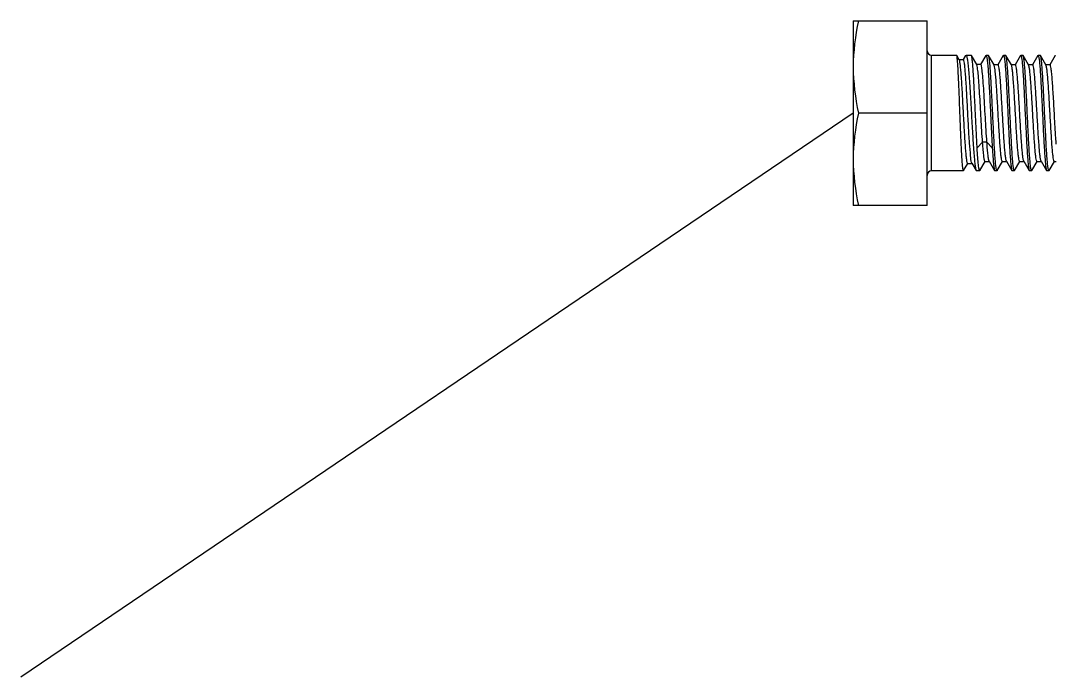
# Model space of a CAD drawing. Extents: x 1247970 to 1725648, y 860327 to 1277876.
# Drawn here: x 1334421.2 to 1334881.4, y 1202583.1 to 1202874.8 of the extents above; entities that cross this region are included whole.
import ezdxf

# ---------------------------------------------------------------- set-up
doc = ezdxf.new("R2010")
doc.units = 0
doc.header["$LTSCALE"] = 1000
doc.header["$MEASUREMENT"] = 0
doc.layers.get('0').update_dxf_attribs({"color": 254})
doc.layers.add('PUB_DIM', color=254, linetype='Continuous')
doc.layers.add('TK', color=4, linetype='Continuous')
doc.styles.get("Standard").update_dxf_attribs({"font": 'gbenor.shx', "bigfont": 'gbcbig.shx'})
doc.dimstyles.get("Standard").update_dxf_attribs({"dimtxt": 0.18, "dimasz": 0.18, "dimexe": 0.18, "dimexo": 0.0625, "dimgap": 0.09, "dimtad": 0, "dimtih": 1, "dimtoh": 1, "dimdec": 4, "dimzin": 0, "dimdsep": 46, "dimtxsty": 'Standard', "dimcen": 0.09, "dimadec": 0, "dimazin": 0, "dimtfac": 1, "dimtdec": 4, "dimtofl": 0, "dimtmove": 0, "dimatfit": 3, "dimfxl": 0, "dimtolj": 1, "dimtzin": 0, "dimarcsym": 0})

# ---------------------------------------------------------------- blocks, each defined once
blk = doc.blocks.new('A$C63786A89')
at = {"linetype": 'Continuous'}
for p, q in [((1774.14, 10231.09), (1774.14, 10149.06)), ((1774.14, 10231.09), (1806.95, 10231.09)), ((1806.95, 10149.06), (1806.95, 10231.09)), ((1809, 10164.44), (1809, 10215.71)), ((1820.09, 10215.71), (1809, 10215.71)), ((1820.15, 10215.66), (1820.09, 10215.71)), ((1821.24, 10213.77), (1820.15, 10215.66)), ((1823.11, 10213.77), (1821.24, 10213.77)), ((1821.3, 10213.68), (1821.24, 10213.77)), ((1823.07, 10213.8), (1823.06, 10213.77)), ((1824.1, 10215.57), (1823.07, 10213.8)), ((1824.1, 10215.57), (1824.26, 10215.71)), ((1826.59, 10215.71), (1824.26, 10215.71)), ((1826.67, 10215.64), (1826.59, 10215.71)), ((1829.02, 10211.6), (1826.67, 10215.64)), ((1830.82, 10211.7), (1828.96, 10211.7)), ((1833.03, 10215.61), (1830.76, 10211.7)), ((1833.03, 10215.61), (1833.15, 10215.71)), ((1834.19, 10215.71), (1833.15, 10215.71)), ((1834.29, 10215.63), (1834.19, 10215.71)), ((1836.72, 10211.46), (1834.29, 10215.63)), ((1838.52, 10211.56), (1836.66, 10211.56)), ((1836.79, 10211.3), (1836.72, 10211.46)), ((1840.82, 10215.62), (1838.46, 10211.56)), ((1840.82, 10215.62), (1840.92, 10215.71)), ((1841.88, 10215.71), (1840.92, 10215.71)), ((1841.98, 10215.63), (1841.88, 10215.71)), ((1844.41, 10211.46), (1841.98, 10215.63)), ((1846.21, 10211.56), (1844.35, 10211.56)), ((1848.51, 10215.62), (1846.15, 10211.56)), ((1848.51, 10215.62), (1848.61, 10215.71)), ((1849.58, 10215.71), (1848.61, 10215.71)), ((1849.68, 10215.63), (1849.58, 10215.71)), ((1852.1, 10211.46), (1849.68, 10215.63)), ((1853.91, 10211.56), (1852.04, 10211.56)), ((1856.2, 10215.62), (1853.85, 10211.56)), ((1856.2, 10215.62), (1856.3, 10215.71)), ((1857.27, 10215.71), (1856.3, 10215.71)), ((1857.37, 10215.63), (1857.27, 10215.71)), ((1859.79, 10211.46), (1857.37, 10215.63)), ((1861.6, 10211.56), (1859.73, 10211.56)), ((1863.89, 10215.62), (1861.54, 10211.56)), ((1863.89, 10215.62), (1863.99, 10215.71)), ((1806.95, 10190.08), (1776.45, 10190.08)), ((1859.26, 10188.68), (1859.19, 10190.08)), ((1831.63, 10177.07), (1829.22, 10174.56)), ((1833.55, 10177.07), (1831.63, 10177.07)), ((1835.95, 10174.56), (1833.55, 10177.07)), ((1823.22, 10164.5), (1825.1, 10167.73)), ((1825.05, 10167.73), (1826.91, 10167.73)), ((1826.85, 10167.83), (1826.77, 10168.04)), ((1826.85, 10167.83), (1828.76, 10164.55)), ((1830.45, 10164.52), (1832.81, 10168.59)), ((1832.75, 10168.59), (1834.62, 10168.59)), ((1834.56, 10168.7), (1836.97, 10164.53)), ((1838.14, 10164.52), (1840.51, 10168.59)), ((1840.45, 10168.59), (1842.31, 10168.59)), ((1842.25, 10168.7), (1844.67, 10164.53)), ((1845.83, 10164.52), (1848.2, 10168.59)), ((1848.14, 10168.59), (1850, 10168.59)), ((1849.94, 10168.7), (1852.36, 10164.53)), ((1853.52, 10164.52), (1855.89, 10168.59)), ((1855.83, 10168.59), (1857.69, 10168.59)), ((1857.63, 10168.7), (1860.05, 10164.53)), ((1861.21, 10164.52), (1863.58, 10168.59)), ((1863.52, 10168.59), (1864.38, 10168.59)), ((1823.15, 10164.44), (1809, 10164.44)), ((1823.22, 10164.5), (1823.15, 10164.44)), ((1828.76, 10164.55), (1828.89, 10164.44)), ((1830.35, 10164.44), (1828.89, 10164.44)), ((1830.45, 10164.52), (1830.35, 10164.44)), ((1838.04, 10164.44), (1837.08, 10164.44)), ((1838.14, 10164.52), (1838.04, 10164.44)), ((1844.67, 10164.53), (1844.77, 10164.44)), ((1845.73, 10164.44), (1844.77, 10164.44)), ((1845.83, 10164.52), (1845.73, 10164.44)), ((1852.36, 10164.53), (1852.46, 10164.44)), ((1853.42, 10164.44), (1852.46, 10164.44)), ((1853.52, 10164.52), (1853.42, 10164.44)), ((1860.05, 10164.53), (1860.15, 10164.44)), ((1861.11, 10164.44), (1860.15, 10164.44)), ((1861.21, 10164.52), (1861.11, 10164.44)), ((1806.95, 10149.06), (1774.14, 10149.06))]:
    blk.add_line(p, q, dxfattribs=at)
for centre, start, end in [((1809, 10217.76), 180, 270), ((1809, 10162.39), 90, 180)]:
    blk.add_arc(centre, 2.05, start, end, dxfattribs=at)
for points in [[(1776.45, 10231.09), (1775.03, 10224.36), (1774.14, 10217.46), (1774.14, 10210.58)], [(1774.14, 10210.58), (1774.14, 10203.7), (1775.03, 10196.81), (1776.45, 10190.08)], [(1776.45, 10190.08), (1775.03, 10183.34), (1774.14, 10176.45), (1774.14, 10169.57)], [(1774.14, 10169.57), (1774.14, 10162.69), (1775.03, 10155.79), (1776.45, 10149.06)]]:
    blk.add_open_spline(points, degree=3, dxfattribs=at)
for points, knots in [([(1821.57, 10190.08), (1821.45, 10193.22), (1821.28, 10197.81), (1821.04, 10203.66), (1820.87, 10207.43), (1820.68, 10210.58), (1820.54, 10213.02), (1820.34, 10214.61), (1820.28, 10215.44), (1820.15, 10215.66)], [0, 0, 0, 0, 0.368633, 0.536564, 0.685479, 0.810116, 0.906076, 0.970027, 1, 1, 1, 1]), ([(1825.05, 10167.73), (1824.88, 10167.73), (1824.74, 10168.56), (1824.51, 10169.6), (1824.3, 10171.75), (1824.07, 10174.43), (1823.84, 10177.78), (1823.52, 10183.01), (1823.14, 10190.01), (1822.71, 10198.2), (1822.34, 10204.55), (1822.01, 10208.78), (1821.8, 10211.08), (1821.57, 10212.62), (1821.44, 10213.44), (1821.3, 10213.68)], [0, 0, 0, 0, 0.010632, 0.038548, 0.083344, 0.143402, 0.216473, 0.299825, 0.484755, 0.671365, 0.833134, 0.89745, 0.947659, 0.982139, 1, 1, 1, 1]), ([(1826.77, 10168.04), (1826.45, 10168.99), (1826.24, 10171.94), (1825.75, 10177.36), (1825.36, 10184.67), (1824.92, 10192.78), (1824.56, 10199.55), (1824.25, 10204.51), (1824.03, 10207.63), (1823.81, 10210.11), (1823.61, 10212.08), (1823.4, 10213.03), (1823.26, 10213.77), (1823.11, 10213.77)], [0, 0, 0, 0, 0.065408, 0.190361, 0.357201, 0.542527, 0.720806, 0.799637, 0.867993, 0.923636, 0.9648, 0.990293, 1, 1, 1, 1]), ([(1824.26, 10215.71), (1824.46, 10215.71), (1824.66, 10214.78), (1824.93, 10213.56), (1825.2, 10211.08), (1825.49, 10207.99), (1825.77, 10204.13), (1826.17, 10198.1), (1826.44, 10193.35), (1826.63, 10190.08)], [0, 0, 0, 0, 0.022355, 0.080024, 0.172485, 0.296483, 0.44736, 0.619385, 1, 1, 1, 1]), ([(1828.43, 10190.08), (1828.29, 10193.19), (1828.01, 10199), (1827.66, 10205.87), (1827.35, 10210.44), (1827.16, 10212.9), (1826.93, 10214.53), (1826.82, 10215.39), (1826.67, 10215.64)], [0, 0, 0, 0, 0.365083, 0.679985, 0.804668, 0.901509, 0.96725, 1, 1, 1, 1]), ([(1831.63, 10177.07), (1831.38, 10180.57), (1831.07, 10185.97), (1830.65, 10193.21), (1830.34, 10198.57), (1830.02, 10203.33), (1829.75, 10207.2), (1829.39, 10209.81), (1829.25, 10211.21), (1829.02, 10211.6)], [0, 0, 0, 0, 0.30357, 0.468686, 0.627393, 0.768607, 0.882516, 0.961311, 1, 1, 1, 1]), ([(1833.55, 10177.07), (1833.29, 10180.74), (1832.96, 10186.41), (1832.53, 10193.96), (1832.21, 10199.49), (1831.89, 10204.28), (1831.6, 10207.68), (1831.36, 10209.73), (1831.19, 10210.78), (1831.06, 10211.34), (1830.91, 10211.7), (1830.82, 10211.7)], [0, 0, 0, 0, 0.31732, 0.489066, 0.652115, 0.79402, 0.904015, 0.944369, 0.973938, 0.992315, 1, 1, 1, 1]), ([(1833.15, 10215.71), (1833.21, 10215.71), (1833.33, 10215.51), (1833.49, 10214.9), (1833.71, 10213.45), (1833.94, 10211.13), (1834.18, 10207.97), (1834.42, 10204.14), (1834.76, 10198.09), (1834.99, 10193.35), (1835.15, 10190.08)], [0, 0, 0, 0, 0.006881, 0.022018, 0.079439, 0.171833, 0.295861, 0.446838, 0.619012, 1, 1, 1, 1]), ([(1836.12, 10190.08), (1835.97, 10193.18), (1835.69, 10198.97), (1835.33, 10205.83), (1835, 10210.39), (1834.8, 10212.86), (1834.56, 10214.51), (1834.44, 10215.38), (1834.29, 10215.63)], [0, 0, 0, 0, 0.364021, 0.678335, 0.803033, 0.900139, 0.966414, 1, 1, 1, 1]), ([(1840.45, 10168.59), (1840.3, 10168.59), (1840.14, 10169.3), (1839.94, 10170.23), (1839.73, 10172.11), (1839.51, 10174.48), (1839.29, 10177.44), (1838.98, 10182.13), (1838.61, 10188.49), (1838.18, 10196.05), (1837.79, 10202.8), (1837.31, 10207.76), (1837.1, 10210.45), (1836.79, 10211.3)], [0, 0, 0, 0, 0.01019, 0.036503, 0.078792, 0.135721, 0.205361, 0.285321, 0.464887, 0.649785, 0.814635, 0.936857, 1, 1, 1, 1]), ([(1842.25, 10168.7), (1842.11, 10168.93), (1841.97, 10169.73), (1841.74, 10171.23), (1841.53, 10173.42), (1841.2, 10177.45), (1840.82, 10183.42), (1840.39, 10191.08), (1840.02, 10197.57), (1839.7, 10202.4), (1839.48, 10205.46), (1839.25, 10207.91), (1839.04, 10209.86), (1838.83, 10210.82), (1838.67, 10211.56), (1838.52, 10211.56)], [0, 0, 0, 0, 0.018982, 0.054819, 0.106484, 0.172189, 0.335941, 0.522819, 0.7062, 0.788292, 0.859969, 0.918672, 0.962335, 0.989515, 1, 1, 1, 1]), ([(1840.92, 10215.71), (1840.98, 10215.71), (1841.09, 10215.5), (1841.25, 10214.9), (1841.46, 10213.44), (1841.67, 10211.13), (1841.91, 10207.97), (1842.14, 10204.14), (1842.46, 10198.09), (1842.69, 10193.35), (1842.84, 10190.08)], [0, 0, 0, 0, 0.006687, 0.02175, 0.079122, 0.171525, 0.295595, 0.446628, 0.618864, 1, 1, 1, 1]), ([(1843.81, 10190.08), (1843.66, 10193.18), (1843.38, 10198.97), (1843.02, 10205.83), (1842.69, 10210.39), (1842.49, 10212.86), (1842.25, 10214.51), (1842.13, 10215.38), (1841.98, 10215.63)], [0, 0, 0, 0, 0.364026, 0.67834, 0.803037, 0.900142, 0.966415, 1, 1, 1, 1]), ([(1848.14, 10168.59), (1847.99, 10168.59), (1847.83, 10169.33), (1847.62, 10170.29), (1847.41, 10172.24), (1847.18, 10174.69), (1846.96, 10177.75), (1846.64, 10182.58), (1846.27, 10189.07), (1845.84, 10196.73), (1845.46, 10202.71), (1845.13, 10206.73), (1844.92, 10208.93), (1844.69, 10210.42), (1844.55, 10211.22), (1844.41, 10211.46)], [0, 0, 0, 0, 0.010487, 0.037673, 0.081345, 0.140061, 0.211752, 0.293859, 0.477266, 0.664158, 0.827902, 0.893593, 0.945238, 0.981049, 1, 1, 1, 1]), ([(1849.94, 10168.7), (1849.8, 10168.93), (1849.66, 10169.73), (1849.43, 10171.23), (1849.22, 10173.42), (1848.89, 10177.45), (1848.52, 10183.42), (1848.08, 10191.08), (1847.71, 10197.57), (1847.39, 10202.4), (1847.17, 10205.46), (1846.94, 10207.91), (1846.73, 10209.86), (1846.52, 10210.82), (1846.36, 10211.56), (1846.21, 10211.56)], [0, 0, 0, 0, 0.018981, 0.054819, 0.106484, 0.172189, 0.335941, 0.522819, 0.7062, 0.788292, 0.859969, 0.918672, 0.962335, 0.989515, 1, 1, 1, 1]), ([(1848.61, 10215.71), (1848.67, 10215.71), (1848.78, 10215.5), (1848.94, 10214.9), (1849.15, 10213.44), (1849.36, 10211.13), (1849.6, 10207.97), (1849.83, 10204.14), (1850.15, 10198.09), (1850.38, 10193.35), (1850.53, 10190.08)], [0, 0, 0, 0, 0.006687, 0.021749, 0.07912, 0.171521, 0.29559, 0.446621, 0.618858, 1, 1, 1, 1]), ([(1851.5, 10190.08), (1851.35, 10193.18), (1851.07, 10198.97), (1850.71, 10205.83), (1850.38, 10210.39), (1850.18, 10212.86), (1849.95, 10214.51), (1849.82, 10215.38), (1849.68, 10215.63)], [0, 0, 0, 0, 0.364029, 0.678344, 0.803039, 0.900142, 0.966415, 1, 1, 1, 1]), ([(1855.83, 10168.59), (1855.68, 10168.59), (1855.52, 10169.33), (1855.31, 10170.29), (1855.1, 10172.24), (1854.87, 10174.69), (1854.65, 10177.75), (1854.33, 10182.58), (1853.96, 10189.07), (1853.53, 10196.73), (1853.15, 10202.71), (1852.82, 10206.73), (1852.61, 10208.93), (1852.38, 10210.42), (1852.24, 10211.22), (1852.1, 10211.46)], [0, 0, 0, 0, 0.010487, 0.037673, 0.081346, 0.140061, 0.211752, 0.293859, 0.477266, 0.664158, 0.827902, 0.893593, 0.945238, 0.981049, 1, 1, 1, 1]), ([(1857.63, 10168.7), (1857.49, 10168.93), (1857.35, 10169.73), (1857.12, 10171.23), (1856.91, 10173.42), (1856.58, 10177.45), (1856.21, 10183.42), (1855.77, 10191.08), (1855.4, 10197.57), (1855.08, 10202.4), (1854.86, 10205.46), (1854.63, 10207.91), (1854.42, 10209.86), (1854.21, 10210.82), (1854.06, 10211.56), (1853.91, 10211.56)], [0, 0, 0, 0, 0.018981, 0.054819, 0.106484, 0.172189, 0.335941, 0.522818, 0.7062, 0.788291, 0.859968, 0.918672, 0.962335, 0.989515, 1, 1, 1, 1]), ([(1856.3, 10215.71), (1856.36, 10215.71), (1856.47, 10215.5), (1856.63, 10214.9), (1856.84, 10213.44), (1857.06, 10211.13), (1857.29, 10207.97), (1857.52, 10204.14), (1857.84, 10198.09), (1858.07, 10193.35), (1858.23, 10190.08)], [0, 0, 0, 0, 0.006686, 0.021748, 0.079119, 0.171518, 0.295585, 0.446614, 0.618854, 1, 1, 1, 1]), ([(1859.19, 10190.08), (1859.04, 10193.18), (1858.76, 10198.97), (1858.4, 10205.83), (1858.07, 10210.39), (1857.87, 10212.86), (1857.64, 10214.51), (1857.51, 10215.38), (1857.37, 10215.63)], [0, 0, 0, 0, 0.364031, 0.678347, 0.803038, 0.900141, 0.966414, 1, 1, 1, 1]), ([(1861.66, 10188.91), (1861.51, 10191.6), (1861.22, 10196.65), (1860.85, 10202.66), (1860.52, 10206.7), (1860.31, 10208.91), (1860.07, 10210.42), (1859.93, 10211.22), (1859.79, 10211.46)], [0, 0, 0, 0, 0.357178, 0.670513, 0.796288, 0.895182, 0.963748, 1, 1, 1, 1]), ([(1863.59, 10188.91), (1863.42, 10191.76), (1863.19, 10195.93), (1862.85, 10201.24), (1862.62, 10204.66), (1862.37, 10207.41), (1862.16, 10209.63), (1861.91, 10210.71), (1861.77, 10211.56), (1861.6, 10211.56)], [0, 0, 0, 0, 0.376696, 0.548845, 0.700612, 0.825812, 0.919393, 0.977762, 1, 1, 1, 1]), ([(1823.15, 10164.44), (1823.1, 10164.44), (1823.01, 10164.66), (1822.93, 10164.99), (1822.83, 10165.63), (1822.69, 10166.89), (1822.52, 10169.03), (1822.33, 10172.18), (1822.14, 10176.01), (1821.88, 10182.06), (1821.7, 10186.8), (1821.57, 10190.08)], [0, 0, 0, 0, 0.006214, 0.021087, 0.045163, 0.078329, 0.170719, 0.29486, 0.446022, 0.618434, 1, 1, 1, 1]), ([(1826.63, 10190.08), (1826.8, 10186.99), (1827.13, 10181.25), (1827.56, 10174.43), (1827.94, 10169.88), (1828.18, 10167.4), (1828.44, 10165.71), (1828.6, 10164.82), (1828.76, 10164.55)], [0, 0, 0, 0, 0.361161, 0.673908, 0.798644, 0.896462, 0.964181, 1, 1, 1, 1]), ([(1829.22, 10174.56), (1829.15, 10175.72), (1828.86, 10180.9), (1828.62, 10186.07), (1828.43, 10190.08)], [0, 0, 0, 0, 0.226036, 1, 1, 1, 1]), ([(1835.15, 10190.08), (1835.21, 10188.69), (1835.46, 10183.52), (1835.72, 10178.34), (1835.95, 10174.56)], [0, 0, 0, 0, 0.267298, 1, 1, 1, 1]), ([(1838.04, 10164.44), (1837.98, 10164.44), (1837.87, 10164.65), (1837.71, 10165.25), (1837.5, 10166.71), (1837.29, 10169.02), (1837.05, 10172.18), (1836.82, 10176.01), (1836.5, 10182.06), (1836.27, 10186.8), (1836.12, 10190.08)], [0, 0, 0, 0, 0.006687, 0.021749, 0.079121, 0.171522, 0.295592, 0.446624, 0.61886, 1, 1, 1, 1]), ([(1842.84, 10190.08), (1842.99, 10186.97), (1843.27, 10181.18), (1843.63, 10174.32), (1843.96, 10169.76), (1844.16, 10167.29), (1844.4, 10165.65), (1844.52, 10164.77), (1844.67, 10164.53)], [0, 0, 0, 0, 0.363961, 0.67824, 0.80294, 0.900062, 0.966368, 1, 1, 1, 1]), ([(1845.73, 10164.44), (1845.67, 10164.44), (1845.56, 10164.65), (1845.4, 10165.25), (1845.19, 10166.71), (1844.98, 10169.02), (1844.74, 10172.18), (1844.51, 10176.01), (1844.19, 10182.06), (1843.96, 10186.8), (1843.81, 10190.08)], [0, 0, 0, 0, 0.006687, 0.02175, 0.079123, 0.171525, 0.295595, 0.446628, 0.618865, 1, 1, 1, 1]), ([(1850.53, 10190.08), (1850.68, 10186.97), (1850.96, 10181.18), (1851.33, 10174.32), (1851.65, 10169.76), (1851.85, 10167.29), (1852.09, 10165.65), (1852.21, 10164.77), (1852.36, 10164.53)], [0, 0, 0, 0, 0.363956, 0.678237, 0.802937, 0.90006, 0.966367, 1, 1, 1, 1]), ([(1853.42, 10164.44), (1853.36, 10164.44), (1853.25, 10164.65), (1853.1, 10165.25), (1852.88, 10166.71), (1852.67, 10169.02), (1852.44, 10172.18), (1852.2, 10176.01), (1851.88, 10182.06), (1851.65, 10186.8), (1851.5, 10190.08)], [0, 0, 0, 0, 0.006687, 0.02175, 0.079124, 0.171523, 0.295591, 0.446623, 0.618864, 1, 1, 1, 1]), ([(1858.23, 10190.08), (1858.37, 10186.97), (1858.65, 10181.18), (1859.02, 10174.32), (1859.34, 10169.76), (1859.54, 10167.29), (1859.78, 10165.65), (1859.9, 10164.77), (1860.05, 10164.53)], [0, 0, 0, 0, 0.363957, 0.678242, 0.802939, 0.90006, 0.966366, 1, 1, 1, 1]), ([(1861.11, 10164.44), (1860.94, 10164.44), (1860.83, 10165.34), (1860.58, 10166.44), (1860.39, 10168.77), (1860.16, 10171.66), (1859.94, 10175.3), (1859.62, 10181.03), (1859.41, 10185.56), (1859.26, 10188.68)], [0, 0, 0, 0, 0.021105, 0.077766, 0.169138, 0.292146, 0.442455, 0.61473, 1, 1, 1, 1]), ([(1863.52, 10168.59), (1863.37, 10168.59), (1863.21, 10169.32), (1863, 10170.28), (1862.79, 10172.22), (1862.57, 10174.65), (1862.34, 10177.69), (1862.03, 10182.5), (1861.81, 10186.29), (1861.66, 10188.91)], [0, 0, 0, 0, 0.021963, 0.078855, 0.170257, 0.293174, 0.443308, 0.615335, 1, 1, 1, 1]), ([(1864.38, 10176.19), (1864.31, 10177.14), (1864.02, 10181.37), (1863.77, 10185.61), (1863.59, 10188.91)], [0, 0, 0, 0, 0.222479, 1, 1, 1, 1]), ([(1830.35, 10164.44), (1830.27, 10164.44), (1830.15, 10164.74), (1830.04, 10165.2), (1829.9, 10166.06), (1829.7, 10167.78), (1829.47, 10170.66), (1829.31, 10173.14), (1829.22, 10174.56)], [0, 0, 0, 0, 0.02156, 0.072944, 0.155877, 0.269695, 0.584035, 1, 1, 1, 1]), ([(1832.75, 10168.59), (1832.69, 10168.59), (1832.56, 10168.83), (1832.37, 10169.52), (1832.13, 10171.18), (1831.88, 10173.79), (1831.71, 10175.88), (1831.63, 10177.07)], [0, 0, 0, 0, 0.023241, 0.075184, 0.271867, 0.585387, 1, 1, 1, 1]), ([(1834.56, 10168.7), (1834.4, 10168.96), (1834.26, 10169.87), (1834, 10171.57), (1833.78, 10174.08), (1833.63, 10176), (1833.55, 10177.07)], [0, 0, 0, 0, 0.108395, 0.316904, 0.618181, 1, 1, 1, 1]), ([(1835.95, 10174.56), (1836.03, 10173.25), (1836.18, 10170.94), (1836.4, 10167.91), (1836.68, 10165.89), (1836.8, 10164.82), (1836.97, 10164.53)], [0, 0, 0, 0, 0.387554, 0.69117, 0.897938, 1, 1, 1, 1]), ([(1836.97, 10164.53), (1836.99, 10164.5), (1837.01, 10164.46), (1837.06, 10164.44), (1837.08, 10164.44)], [0, 0, 0, 0, 0.600432, 1, 1, 1, 1])]:
    blk.add_open_spline(points, degree=3, knots=knots, dxfattribs=at)
at = {"layer": 'PUB_DIM'}
blk.add_leader([(1774.14, 10190.08), (1404.21, 9939.38)], dimstyle='Standard', override={"dimgap": 20}, dxfattribs=at)

msp = doc.modelspace()

# ---------------------------------------------------------------- block references
at = {"layer": 'TK'}
msp.add_blockref('A$C63786A89', (1333017.03, 1192643.73, -355), dxfattribs=at)

doc.saveas('drawing.dxf')
